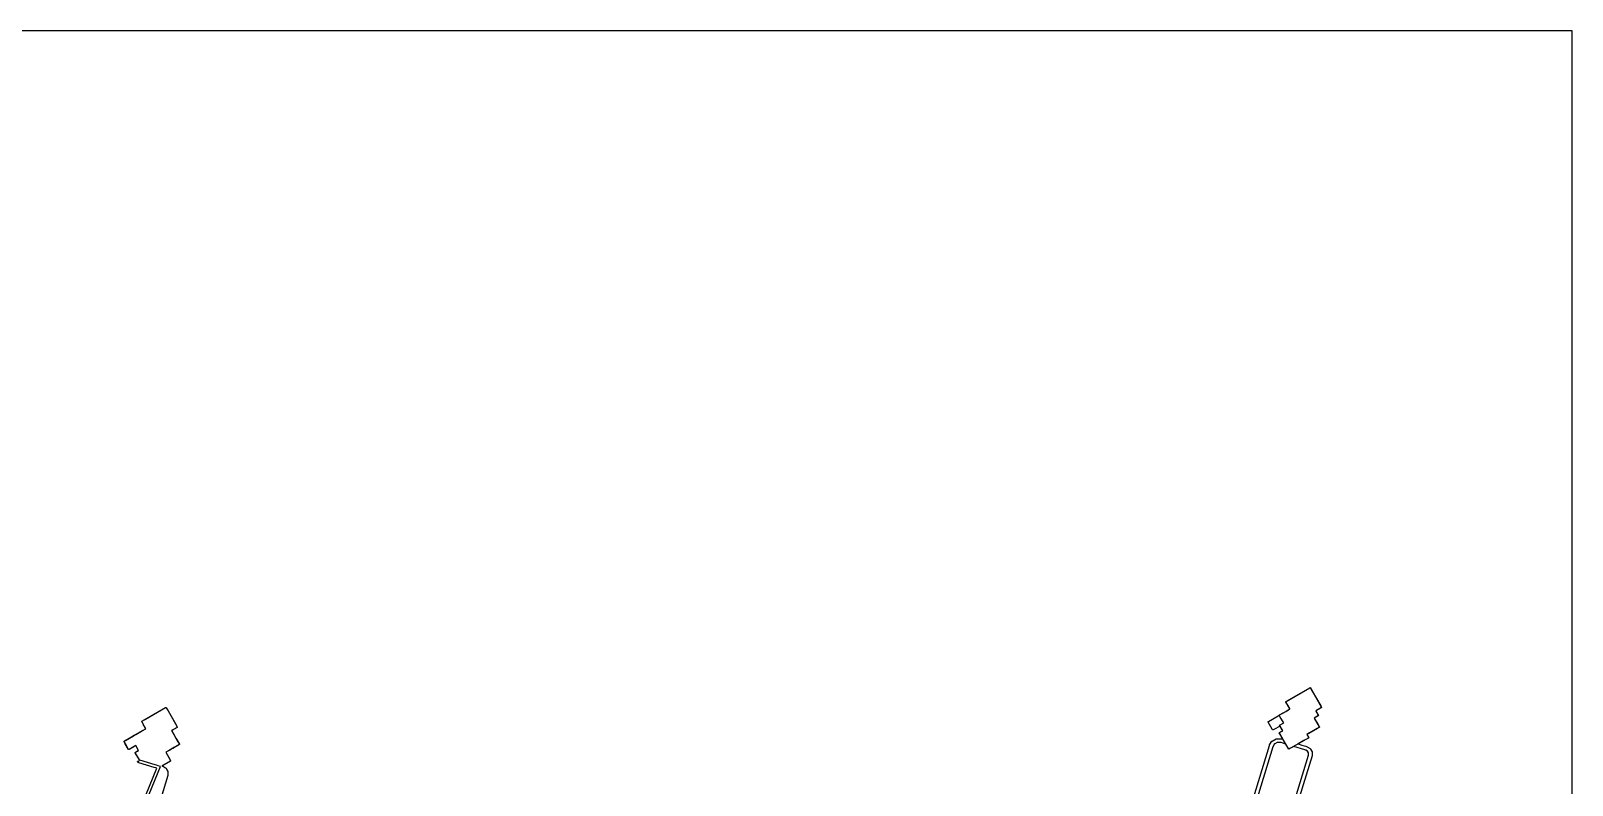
# Model space of a CAD drawing. Header units: millimetres. Extents: x 0 to 500, y 0 to 700.
# Drawn here: x 219.6 to 500, y 562.8 to 700 of the extents above; entities that cross this region are included whole.
import ezdxf

# ---------------------------------------------------------------- set-up
doc = ezdxf.new("R2010")
doc.units = ezdxf.units.MM
for name, color, linetype in [('CORTE', 1, 'Continuous'), ('GRABADO', 5, 'Continuous'), ('HOJA', 8, 'Continuous')]:
    doc.layers.add(name, color=color, linetype=linetype)

msp = doc.modelspace()

# ---------------------------------------------------------------- linework, layer by layer
at = {"layer": 'CORTE'}
for points in [[(422.6, 496.79), (444.92, 570.03), (444.93, 570.04), (444.93, 570.05), (444.96, 570.1), (445.4, 570.8), (445.4, 570.8), (445.41, 570.81), (445.41, 570.81), (445.42, 570.82), (445.42, 570.82), (446.15, 571.21), (446.2, 571.23), (446.21, 571.24), (446.22, 571.24), (446.22, 571.24), (446.23, 571.24), (446.24, 571.24), (447.06, 571.21), (447.12, 571.21), (447.13, 571.21), (447.13, 571.21), (447.14, 571.21), (447.42, 571.12), (446.76, 572.27), (446.76, 572.27), (446.76, 572.28), (446.75, 572.29), (446.75, 572.3), (446.75, 572.31), (446.76, 572.32), (446.76, 572.33), (446.76, 572.33), (446.76, 572.34), (446.77, 572.35), (446.77, 572.35), (446.78, 572.36), (446.79, 572.36), (446.79, 572.37), (446.99, 572.48), (447.36, 572.69), (447.36, 572.69), (446.86, 573.55), (445.75, 572.91), (445.62, 572.84), (445.62, 572.84), (445.61, 572.83), (445.61, 572.83), (445.6, 572.83), (445.59, 572.83), (445.58, 572.83), (445.58, 572.83), (445.57, 572.83), (445.56, 572.84), (445.55, 572.84), (445.55, 572.84), (445.54, 572.85), (445.54, 572.85), (445.53, 572.86), (445.53, 572.86), (445.52, 572.87), (445.45, 573), (444.71, 574.28), (444.71, 574.29), (444.71, 574.29), (444.7, 574.3), (444.7, 574.31), (444.7, 574.33), (444.7, 574.34), (444.71, 574.34), (444.71, 574.35), (444.71, 574.36), (444.72, 574.37), (444.72, 574.37), (444.73, 574.37), (444.73, 574.38), (444.74, 574.38), (444.74, 574.39), (444.75, 574.39), (446.55, 575.43), (446.74, 575.53), (446.78, 575.56), (447.55, 576), (448.2, 576.38), (448.67, 576.65), (448.67, 576.65), (448.59, 576.79), (448.28, 577.32), (447.93, 577.92), (447.93, 577.92), (447.93, 577.93), (447.93, 577.94), (447.93, 577.95), (447.93, 577.96), (447.93, 577.97), (447.93, 577.98), (447.93, 577.99), (447.93, 577.99), (447.93, 577.99), (447.94, 578), (447.95, 578.01), (447.95, 578.01), (447.95, 578.02), (447.96, 578.02), (448.18, 578.15), (452.26, 580.5), (452.27, 580.5), (452.28, 580.5), (452.28, 580.51), (452.29, 580.51), (452.3, 580.51), (452.3, 580.51), (452.31, 580.51), (452.32, 580.51), (452.32, 580.51), (452.33, 580.51), (452.34, 580.51), (452.35, 580.5), (452.35, 580.5), (452.36, 580.5), (452.36, 580.49), (452.37, 580.49), (452.37, 580.48), (452.38, 580.48), (452.38, 580.46), (452.73, 579.87), (454.26, 577.2), (454.39, 576.98), (454.39, 576.98), (454.39, 576.97), (454.4, 576.95), (454.4, 576.94), (454.4, 576.93), (454.4, 576.93), (454.39, 576.92), (454.39, 576.91), (454.39, 576.91), (454.38, 576.9), (454.38, 576.89), (454.37, 576.89), (454.37, 576.88), (454.36, 576.88), (453.35, 576.3), (453.35, 576.3), (453.79, 575.53), (453.8, 575.5), (453.8, 575.5), (453.81, 575.49), (453.81, 575.48), (453.81, 575.47), (453.81, 575.46), (453.81, 575.45), (453.81, 575.44), (453.8, 575.44), (453.8, 575.43), (453.8, 575.42), (453.79, 575.42), (453.79, 575.41), (453.78, 575.41), (453.78, 575.41), (453.77, 575.4), (453.1, 575.01), (454.01, 573.42), (454.02, 573.4), (454.02, 573.4), (454.03, 573.39), (454.03, 573.38), (454.03, 573.37), (454.03, 573.36), (454.03, 573.35), (454.03, 573.34), (454.02, 573.34), (454.02, 573.33), (454.01, 573.32), (454.01, 573.32), (454.01, 573.31), (454, 573.31), (454, 573.3), (453.64, 573.1), (452.28, 572.32), (452.23, 572.29), (451.74, 572), (452.03, 571.5), (452.04, 571.47), (452.04, 571.47), (452.05, 571.46), (452.05, 571.45), (452.05, 571.44), (452.05, 571.43), (452.05, 571.43), (452.05, 571.42), (452.05, 571.41), (452.04, 571.4), (452.04, 571.4), (452.03, 571.39), (452.03, 571.38), (452.03, 571.38), (452.02, 571.38), (452.02, 571.37), (451.18, 570.89), (450.14, 570.29), (450.84, 570.08), (451.58, 569.86), (451.79, 569.79), (451.79, 569.79), (451.8, 569.79), (452.32, 569.46), (452.36, 569.44), (452.37, 569.43), (452.37, 569.43), (452.38, 569.42), (452.38, 569.41), (452.39, 569.41), (452.41, 569.37), (452.7, 568.83), (452.7, 568.83), (452.7, 568.82), (452.7, 568.81), (452.7, 568.8), (452.7, 568.8), (452.7, 568.75), (452.68, 568.14), (452.68, 568.14), (452.68, 568.13), (452.68, 568.12), (451.07, 562.85), (428.61, 489.15)], [(234.22, 544.14), (243.21, 566.21), (242.83, 566.32), (242.52, 566.42), (242.24, 566.5), (239.45, 567.35), (239.44, 567.36), (239.44, 567.36), (239.43, 567.36), (239.42, 567.37), (239.42, 567.37), (239.41, 567.38), (239.41, 567.38), (239.41, 567.39), (238.86, 568.34), (238.65, 568.69), (238.65, 568.7), (238.65, 568.71), (238.64, 568.72), (238.64, 568.73), (238.65, 568.74), (238.65, 568.75), (238.65, 568.76), (238.65, 568.76), (238.66, 568.77), (238.66, 568.78), (238.67, 568.78), (238.67, 568.79), (238.68, 568.79), (238.68, 568.79), (239.19, 569.09), (239.25, 569.12), (238.87, 569.77), (238.75, 569.98), (238.47, 569.82), (237.52, 569.27), (237.51, 569.27), (237.5, 569.26), (237.5, 569.26), (237.49, 569.26), (237.48, 569.26), (237.47, 569.26), (237.47, 569.26), (237.46, 569.26), (237.45, 569.26), (237.45, 569.27), (237.44, 569.27), (237.44, 569.27), (237.43, 569.28), (237.42, 569.28), (237.42, 569.29), (237.42, 569.3), (236.82, 570.33), (236.6, 570.71), (236.6, 570.71), (236.6, 570.72), (236.59, 570.73), (236.59, 570.74), (236.59, 570.76), (236.6, 570.77), (236.6, 570.77), (236.6, 570.78), (236.6, 570.79), (236.61, 570.79), (236.61, 570.8), (236.62, 570.8), (236.62, 570.81), (236.63, 570.81), (236.68, 570.84), (236.69, 570.85), (236.86, 570.94), (238.31, 571.78), (238.67, 571.99), (238.74, 572.03), (239.78, 572.63), (240.56, 573.07), (240.56, 573.07), (240.41, 573.34), (240.13, 573.81), (239.83, 574.35), (239.82, 574.35), (239.82, 574.36), (239.82, 574.37), (239.82, 574.38), (239.82, 574.39), (239.82, 574.39), (239.82, 574.4), (239.82, 574.41), (239.82, 574.42), (239.83, 574.42), (239.83, 574.43), (239.84, 574.44), (239.84, 574.44), (239.85, 574.44), (239.85, 574.45), (240.49, 574.81), (244.13, 576.91), (244.16, 576.93), (244.17, 576.93), (244.17, 576.93), (244.18, 576.94), (244.19, 576.94), (244.19, 576.94), (244.2, 576.94), (244.21, 576.94), (244.22, 576.94), (244.22, 576.94), (244.23, 576.94), (244.24, 576.93), (244.24, 576.93), (244.25, 576.93), (244.25, 576.92), (244.26, 576.92), (244.26, 576.91), (244.27, 576.9), (244.29, 576.87), (244.6, 576.34), (245.97, 573.95), (246.28, 573.41), (246.28, 573.4), (246.29, 573.4), (246.29, 573.38), (246.29, 573.37), (246.29, 573.36), (246.29, 573.35), (246.28, 573.34), (246.28, 573.34), (246.28, 573.34), (246.27, 573.33), (246.27, 573.32), (246.27, 573.32), (246.26, 573.31), (246.25, 573.31), (245.35, 572.79), (245.24, 572.72), (245.64, 572.02), (245.69, 571.93), (245.78, 571.79), (246.41, 570.69), (246.57, 570.42), (246.66, 570.26), (246.66, 570.26), (246.66, 570.25), (246.66, 570.24), (246.67, 570.23), (246.67, 570.22), (246.67, 570.22), (246.66, 570.21), (246.66, 570.2), (246.66, 570.19), (246.66, 570.19), (246.65, 570.18), (246.64, 570.17), (246.64, 570.17), (246.64, 570.16), (246.63, 570.16), (246.36, 570), (246.29, 569.97), (245.47, 569.49), (245.44, 569.48), (245.31, 569.4), (245.03, 569.24), (244.21, 568.77), (244.26, 568.68), (245.07, 567.27), (245.07, 567.27), (245.08, 567.26), (245.08, 567.24), (245.08, 567.23), (245.08, 567.22), (245.08, 567.21), (245.07, 567.21), (245.07, 567.2), (245.07, 567.19), (245.06, 567.19), (245.06, 567.18), (245.05, 567.18), (245.05, 567.17), (245.04, 567.17), (244.52, 566.87), (243.49, 566.28), (243.57, 566.25), (243.68, 566.22), (243.68, 566.22), (243.69, 566.22), (243.85, 566.12), (244.25, 565.87), (244.26, 565.86), (244.26, 565.86), (244.27, 565.85), (244.28, 565.84), (244.28, 565.84), (244.5, 565.42), (244.59, 565.26), (244.59, 565.25), (244.59, 565.24), (244.59, 565.24), (244.59, 565.23), (244.59, 565.22), (244.58, 564.75), (244.57, 564.57), (244.57, 564.56), (244.57, 564.55), (244.57, 564.55), (227.08, 507.16)], [(429.6, 494.67), (452.02, 568.24), (452.02, 568.26), (452.03, 568.66), (452.03, 568.66), (451.87, 568.96), (451.54, 569.17), (451.52, 569.18), (451.38, 569.22), (449.35, 569.84), (448.79, 569.52), (448.46, 569.32), (448.25, 569.68), (447.9, 570.28), (447.07, 570.54), (447.02, 570.55), (446.4, 570.57), (446.37, 570.57), (445.89, 570.32), (445.88, 570.31), (445.86, 570.29), (445.54, 569.76), (423.26, 496.65)]]:
    msp.add_lwpolyline(points, dxfattribs=at)
at = {"layer": 'GRABADO'}
msp.add_lwpolyline([(448.3, 577.29), (447.9, 577.98), (447.97, 578.03), (452.27, 580.5), (452.27, 580.5), (452.34, 580.54), (452.74, 579.84), (454.36, 577.03), (454.43, 576.92), (453.35, 576.3), (453.43, 576.16), (453.84, 575.44), (453.55, 575.28), (453.1, 575.01), (453.73, 573.91), (454.06, 573.34), (453.69, 573.13), (452.51, 572.45), (452.09, 572.21), (451.74, 572), (451.83, 571.84), (451.91, 571.71), (452.08, 571.41), (451.43, 571.04), (451.26, 570.94), (448.77, 569.5), (448.59, 569.4), (448.46, 569.32), (448.38, 569.46), (448.27, 569.65), (447.09, 571.7), (446.98, 571.89), (446.73, 572.33), (446.84, 572.39), (446.97, 572.47), (447.36, 572.69), (447.22, 572.94), (446.79, 573.68), (447, 573.8), (447.53, 574.11), (446.91, 575.19), (446.72, 575.52), (447.89, 576.2), (448.36, 576.47), (448.67, 576.65), (448.62, 576.73), (448.3, 577.29)], close=True, dxfattribs=at)
msp.add_lwpolyline([(233.75, 544.33), (242.54, 565.89), (242.37, 565.94), (242.09, 566.03), (239.3, 566.88), (239.27, 566.89), (239.27, 566.89), (239.24, 566.9), (239.23, 566.9), (239.2, 566.92), (239.19, 566.92), (239.13, 566.96), (239.12, 566.97), (239.09, 566.99), (239.09, 567), (239.04, 567.04), (239.04, 567.05), (239.02, 567.07), (239.01, 567.07), (238.99, 567.11), (238.99, 567.11), (239.25, 567.03), (239.39, 567.42), (239.11, 567.9), (238.65, 568.69), (238.65, 568.7), (238.65, 568.71), (238.64, 568.72), (238.64, 568.73), (238.65, 568.74), (238.65, 568.75), (238.65, 568.76), (238.65, 568.76), (238.66, 568.77), (238.66, 568.78), (238.67, 568.78), (238.67, 568.79), (238.68, 568.79), (238.68, 568.79), (239.04, 569), (239.25, 569.12), (239.06, 569.45), (238.75, 569.98), (238.06, 569.58), (237.52, 569.27), (237.51, 569.27), (237.5, 569.26), (237.5, 569.26), (237.49, 569.26), (237.48, 569.26), (237.47, 569.26), (237.47, 569.26), (237.46, 569.26), (237.45, 569.26), (237.45, 569.27), (237.44, 569.27), (237.44, 569.27), (237.43, 569.28), (237.42, 569.28), (237.42, 569.29), (237.42, 569.3), (237.08, 569.88), (236.6, 570.71), (236.6, 570.71), (236.6, 570.72), (236.59, 570.73), (236.59, 570.74), (236.59, 570.76), (236.6, 570.77), (236.6, 570.77), (236.6, 570.78), (236.6, 570.79), (236.61, 570.79), (236.61, 570.8), (236.62, 570.8), (236.62, 570.81), (236.63, 570.81), (236.66, 570.83), (236.66, 570.83), (237.65, 571.4), (238.47, 571.87), (238.67, 571.99), (239.09, 572.23), (239.94, 572.72), (240.56, 573.07), (240.44, 573.28), (240.15, 573.78), (239.83, 574.35), (239.82, 574.35), (239.82, 574.35), (239.82, 574.36), (239.82, 574.37), (239.82, 574.38), (239.82, 574.39), (239.82, 574.39), (239.82, 574.4), (239.82, 574.41), (239.82, 574.42), (239.83, 574.42), (239.83, 574.43), (239.84, 574.44), (239.84, 574.44), (239.85, 574.44), (239.85, 574.45), (240.28, 574.69), (244.14, 576.92), (244.16, 576.93), (244.17, 576.93), (244.17, 576.93), (244.18, 576.94), (244.19, 576.94), (244.19, 576.94), (244.2, 576.94), (244.21, 576.94), (244.22, 576.94), (244.22, 576.94), (244.23, 576.94), (244.24, 576.93), (244.24, 576.93), (244.25, 576.93), (244.25, 576.92), (244.26, 576.92), (244.26, 576.91), (244.27, 576.9), (244.28, 576.88), (244.61, 576.31), (246.06, 573.79), (246.28, 573.41), (246.28, 573.4), (246.29, 573.4), (246.29, 573.38), (246.29, 573.37), (246.29, 573.36), (246.29, 573.35), (246.28, 573.34), (246.28, 573.34), (246.28, 573.34), (246.27, 573.33), (246.27, 573.32), (246.27, 573.32), (246.26, 573.31), (246.25, 573.31), (245.3, 572.76), (245.24, 572.72), (245.67, 571.98), (245.69, 571.93), (245.73, 571.86), (246.05, 571.32), (246.12, 571.19), (246.66, 570.26), (246.66, 570.26), (246.66, 570.25), (246.66, 570.24), (246.67, 570.23), (246.67, 570.22), (246.67, 570.22), (246.66, 570.21), (246.66, 570.2), (246.66, 570.19), (246.66, 570.19), (246.65, 570.18), (246.64, 570.17), (246.64, 570.17), (246.64, 570.16), (246.63, 570.16), (246.5, 570.08), (246.08, 569.85), (245.68, 569.62), (245.49, 569.5), (244.68, 569.04), (244.56, 568.97), (244.21, 568.77), (244.69, 567.92), (245.07, 567.27), (245.07, 567.27), (245.08, 567.26), (245.08, 567.24), (245.08, 567.23), (245.08, 567.22), (245.08, 567.21), (245.07, 567.21), (245.07, 567.2), (245.07, 567.19), (245.06, 567.19), (245.06, 567.18), (245.05, 567.18), (245.05, 567.17), (245.04, 567.17), (243.89, 566.5), (243.49, 566.28), (243.68, 566.22), (243.68, 566.22), (243.69, 566.22), (244.03, 566), (244.25, 565.87), (244.26, 565.86), (244.26, 565.86), (244.27, 565.85), (244.28, 565.84), (244.28, 565.84), (244.4, 565.61), (244.59, 565.26), (244.59, 565.25), (244.59, 565.24), (244.59, 565.24), (244.59, 565.23), (244.59, 565.22), (244.59, 564.96), (244.57, 564.57), (244.57, 564.56), (244.57, 564.55), (244.57, 564.55), (235.02, 533.22)], dxfattribs=at)
at = {"layer": 'HOJA'}
msp.add_lwpolyline([(0, 0), (500, 0), (500, 700), (0, 700)], close=True, dxfattribs=at)

doc.saveas('drawing.dxf')
